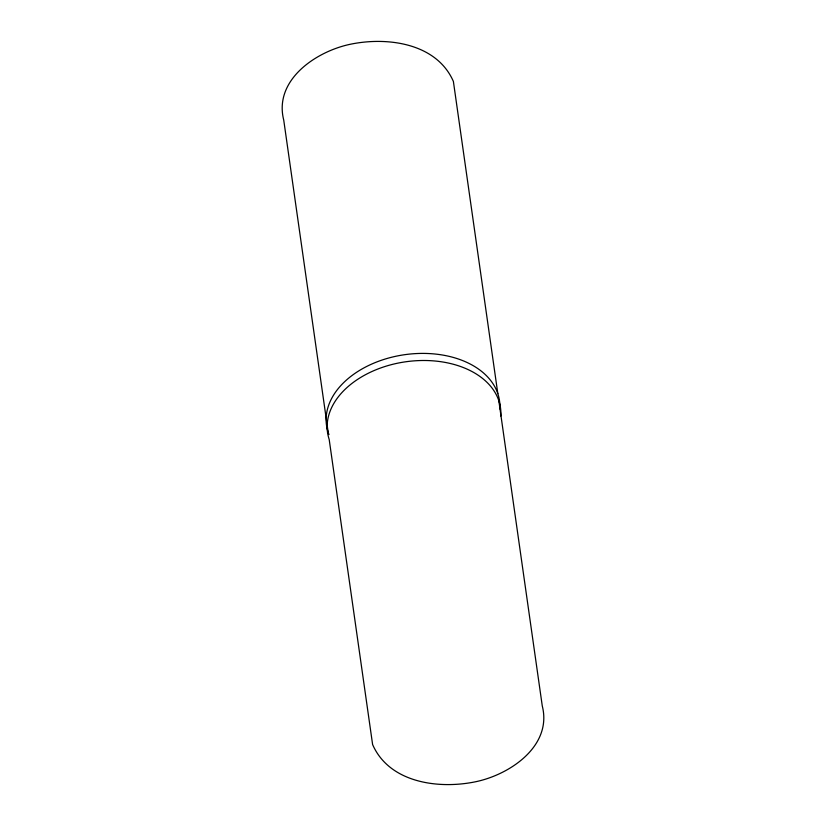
<?xml version="1.0" encoding="UTF-8"?>
<svg xmlns="http://www.w3.org/2000/svg" width="826" height="826" viewBox="0 0 826 826"><rect width="100%" height="100%" fill="white"/><g stroke="black" fill="none" stroke-linecap="round" stroke-linejoin="round"><path stroke-width="1.24" d="M497.83 393.672L453.391 81.444C436.51 42.797 386.63 36.52 349.78 44.377C315.646 51.677 273.592 80.163 283.731 120.09L328.17 432.328M498.842 400.775L542.269 705.91C552.408 745.837 510.354 774.323 476.22 781.623C439.37 789.48 389.49 783.203 372.609 744.556L329.182 439.422A87.36 58.904 -8.1 0 1 406.464 361.674A87.36 58.904 -8.1 0 1 500.814 416.025M328.985 434.569A87.36 58.904 -8.1 0 1 403.728 354.829A87.36 58.904 -8.1 0 1 499.802 408.932"/></g></svg>
